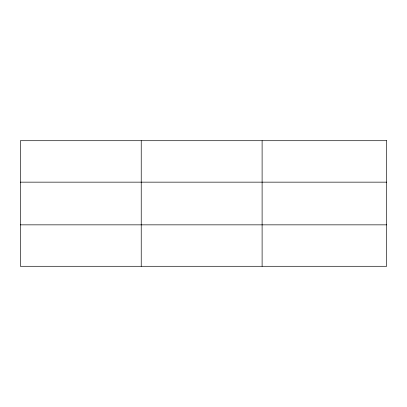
<?xml version="1.0" encoding="UTF-8"?>
<svg xmlns="http://www.w3.org/2000/svg" width="407" height="407" viewBox="0 0 407 407"><rect width="100%" height="100%" fill="white"/><g stroke="black" fill="none" stroke-linecap="round" stroke-linejoin="round"><path stroke-width="0.61" d="M141.229 266.29L141.229 140.71M262.108 266.29L262.108 140.71M20.35 182.153L386.65 182.153M20.35 224.847L386.65 224.847M386.65 140.71L386.65 266.29L20.35 266.29L20.35 140.71L386.65 140.71"/></g></svg>
